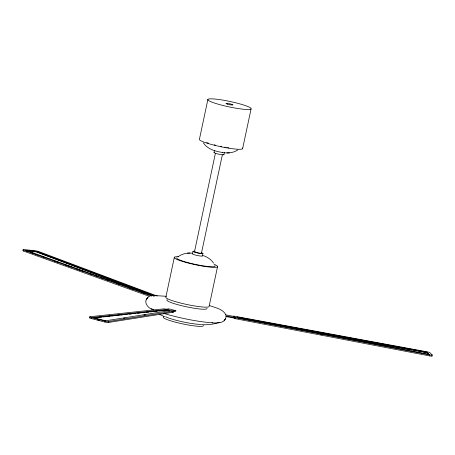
<?xml version="1.0" encoding="UTF-8"?>
<svg xmlns="http://www.w3.org/2000/svg" width="455" height="455" viewBox="0 0 455 455"><rect width="100%" height="100%" fill="white"/><g stroke="black" fill="none" stroke-linecap="round" stroke-linejoin="round"><path stroke-width="0.68" d="M149.957 296.529L23.45 251.035L23.66 250.045A2.98 0.37 12 0 1 24.03 249.585L34.836 250.711A2.98 0.37 12 0 1 38.988 251.638L157.225 296.074M154.325 296.04L36.588 251.791L36.667 251.399L25.975 250.29L151.868 295.562L155.07 295.898L36.667 251.399M89.914 316.743L89.703 317.732A2.98 0.37 12 0 0 91.37 318.574L104.405 321.941A2.98 0.37 12 0 0 108.193 322.504L173.315 312.215L173.526 311.226L164.215 308.82L89.914 316.743A2.98 0.37 12 0 0 91.58 317.584L104.616 320.951A2.98 0.37 12 0 0 108.404 321.514L173.526 311.226M91.37 318.574L91.58 317.584M104.405 321.941L104.616 320.951M105.52 321.19L105.606 320.792L169.738 310.663L165.876 309.667L92.712 317.465L105.606 320.792M108.193 322.504L108.404 321.514M151.782 295.96L151.868 295.562M174.35 257.24L165.893 297.035A22.164 2.741 12 0 0 185.276 304.156A22.164 2.741 12 0 0 209.05 306.625L217.507 266.835M207.907 99.372L199.449 139.162A22.164 2.741 12 0 0 221.67 146.891A22.164 2.741 12 0 0 242.435 147.989M165.665 310.651L165.751 310.259L168.327 310.924M93.326 317.783L165.791 310.06L165.876 309.667M172.24 311.732L172.365 311.135L175.909 310.674L175.778 311.265L173.423 311.578M192.493 253.782L193.017 251.314M214.026 152.482L214.419 150.628M194.507 251.643L215.414 153.272M201.446 253.185L222.353 154.819M202.407 255.989L202.93 253.515M223.94 154.683L224.332 152.835M242.606 148.757L251.063 108.967A22.164 2.741 12 0 0 220.595 99.753A22.164 2.741 12 0 0 216.796 103.785A22.164 2.741 12 0 0 251.063 108.967M225.231 314.814L233.756 316.424L234.962 317.641L234.837 318.233L225.657 316.504M432.04 356.032A2.98 0.37 12 0 1 429.52 355.89L234.985 318.625L235.195 317.635L233.603 316.032L426.568 351.721A2.98 0.37 12 0 1 429.986 352.744L432.216 354.985L432.005 355.975M426.961 352.597L427.046 352.198L237.021 317.055L237.681 317.721L429.253 354.422L429.167 354.815L426.961 352.597L236.936 317.453M429.52 355.89L429.73 354.9A2.98 0.37 12 0 0 432.216 354.985M148.762 296.791C142.096 301.119 147.864 308.791 153.733 309.912M212.002 322.834C216.967 323.084 224.548 323.704 226.021 317.357M146.209 299.885L146.965 298.793M147.022 298.708L147.761 297.633M224.025 320.855L224.77 319.78M224.827 319.694L225.578 318.602M177.894 256.887C182.006 253.708 187.42 252.536 192.522 253.253M237.919 149.923C233.961 152.493 229.087 153.386 224.434 152.743M219.247 322.322C213.685 324.37 207.668 325.046 201.764 324.671M123.646 318.324L125.04 318.108M143.865 315.133L145.259 314.911M94.691 317.835L97.506 317.533M98.917 317.38L101.727 317.084M103.137 316.93L105.952 316.635M107.357 316.481L110.173 316.179M111.577 316.032L114.393 315.73M116.503 315.508L119.318 315.207M120.723 315.059L122.833 314.832M124.943 314.61L127.059 314.382M129.169 314.155L131.978 313.859M133.389 313.705L135.499 313.484M137.609 313.256L140.424 312.96M141.829 312.807L144.644 312.505M146.049 312.358L148.865 312.056M150.275 311.908L153.085 311.607M154.495 311.459L157.311 311.157M158.715 311.01L161.531 310.708M162.935 310.56L165.751 310.259M226.977 152.925L229.422 152.852M187.528 253.145L189.98 253.071M154.404 295.54L166.365 296.302M36.588 251.791L25.895 250.682L27.891 251.399M27.857 251.086L30.53 251.365M32.532 251.575L35.206 251.854M222.717 152.522C215.573 151.379 207.52 149.342 203.368 142.83M238.989 318.039L242.487 318.682M243.88 318.944L247.372 319.586M248.771 319.848L252.263 320.491M253.662 320.752L257.155 321.395M258.554 321.657L264.838 322.817M266.238 323.078L284.403 326.434M285.797 326.696L289.295 327.338M290.688 327.6L303.963 330.051M305.362 330.313L308.854 330.956M310.253 331.217L313.745 331.86M315.139 332.122L326.32 334.186M327.714 334.448L331.212 335.09M332.605 335.352L345.88 337.803M347.279 338.065L350.771 338.708M352.17 338.969L355.662 339.612M357.056 339.874L365.439 341.421M366.838 341.682L370.33 342.325M371.729 342.587L392.688 346.46M394.087 346.721L397.579 347.364M398.978 347.626L412.247 350.077M413.646 350.339L417.138 350.987M418.537 351.243L422.03 351.891M423.429 352.147L426.921 352.796L428.684 354.57M225.782 315.912L234.962 317.641M235.195 317.635L429.73 354.9M320.371 334.59L321.765 334.857M175.26 310.509L168.828 308.848L165.29 309.309L169.795 310.469M165.791 310.06L169.658 311.055M171.984 311.874L173.315 312.215M97.251 319.677L99.287 320.206M209.317 305.481C215.061 307.688 222.717 308.791 225.873 314.752M202.429 255.352C206.849 256.665 211.063 259.225 213.588 263.172M31.224 252.599L33.221 253.316M35.882 254.277L37.884 254.993M42.548 256.671L45.875 257.871M53.866 260.743L58.53 262.421M65.19 264.816L71.185 266.971M76.514 268.888L83.845 271.521M89.174 273.438L92.501 274.638M94.498 275.355L96.5 276.077M100.498 277.51L102.494 278.232M105.822 279.427L109.154 280.627M117.145 283.499L120.478 284.699M128.469 287.571L133.133 289.249M141.13 292.127L145.788 293.805M23.66 250.045L151.498 296.023M36.542 251.99L153.614 295.989M164.721 316.72L159.779 314.502M427.046 352.198L429.253 354.422M234.188 317.823L234.985 318.625M201.417 253.065A3.566 0.438 12 0 1 197.174 252.684A3.566 0.438 12 0 1 195.144 251.558M23.45 251.035A2.98 0.37 12 0 1 23.535 250.551M207.008 308.359A20.532 2.537 12 0 1 185.39 306.562A20.532 2.537 12 0 1 167.286 299.652M212.474 322.771A35.934 4.442 12 0 1 163.703 313.393M153.415 309.645A35.934 4.442 12 0 1 151.413 308.598M201.138 324.392A20.532 2.537 12 0 1 182.956 321.89A20.532 2.537 12 0 1 165.597 316.782M203.368 325.49A20.532 2.537 12 0 1 181.75 323.693A20.532 2.537 12 0 1 163.646 316.782M223.524 154.273A5.09 0.631 12 0 1 219.128 154.256A5.09 0.631 12 0 1 214.322 152.38M224.161 152.317A5.09 0.631 12 0 1 222.654 152.271M228.893 147.869A19.622 2.423 12 0 1 227.568 147.659M226.198 147.431A19.622 2.423 12 0 1 224.798 147.181M221.596 146.555A19.622 2.423 12 0 1 220.334 146.294M215.391 145.151A19.622 2.423 12 0 1 214.208 144.849M208.487 143.211A19.622 2.423 12 0 1 206.689 142.608M201.832 252.815A5.09 0.631 12 0 1 201.121 253.571A5.09 0.631 12 0 1 194.114 252.013A5.09 0.631 12 0 1 194.825 251.257M202.367 255.812A5.09 0.631 12 0 1 196.947 255.42A5.09 0.631 12 0 1 192.795 253.685M214.879 265.606A19.622 2.423 12 0 1 196.497 264.634A19.622 2.423 12 0 1 176.83 257.792M214.077 264.298A22.164 2.741 12 0 1 209.926 267.108A22.164 2.741 12 0 1 181.192 261.011A22.164 2.741 12 0 1 178.337 256.722M227.443 104.104A3.566 0.438 12 0 0 232.954 104.94A3.566 0.438 12 0 0 228.057 103.461A3.566 0.438 12 0 0 227.443 104.104"/></g></svg>
